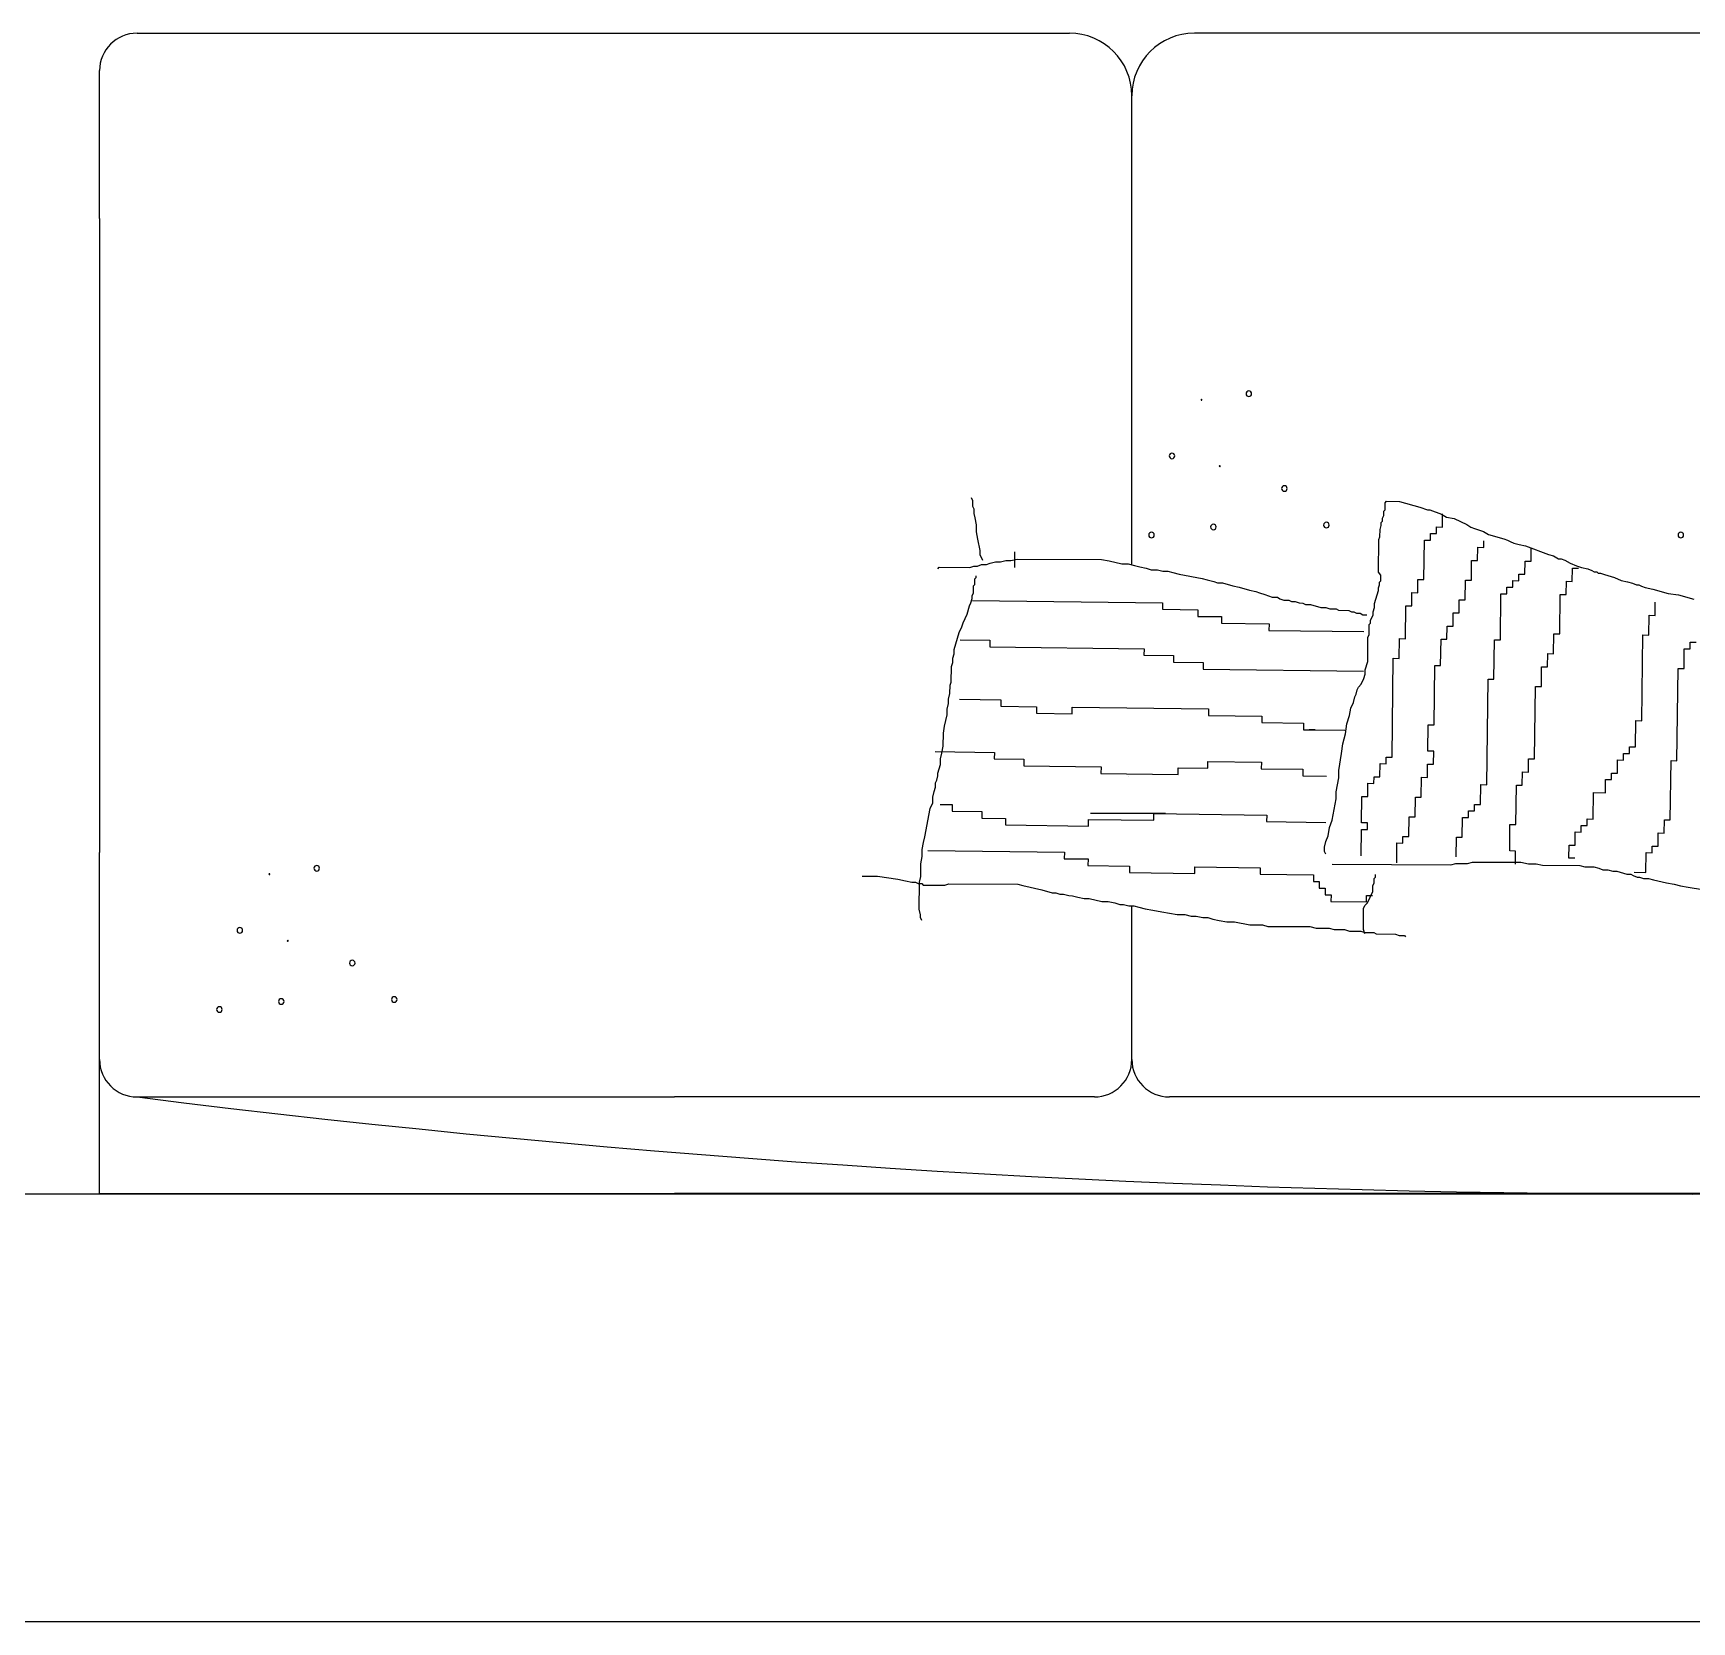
# Model space of a CAD drawing. Header units: feet. Extents: x 15180 to 17114, y 6067 to 8094.
# Drawn here: x 16372.79 to 16411.57, y 6120.08 to 6157.22 of the extents above; entities that cross this region are included whole.
import ezdxf

# ---------------------------------------------------------------- set-up
doc = ezdxf.new("R2010")
doc.units = ezdxf.units.FT
doc.layers.add('freecads.com', color=7, linetype='Continuous')

msp = doc.modelspace()

# ---------------------------------------------------------------- linework, layer by layer
for p, q in [((16299.634, 6130.084), (16449.055, 6130.084)), ((16641.642, 6120.084), (16322.82, 6120.084))]:
    msp.add_line(p, q)
at = {"layer": 'freecads.com', "ltscale": 2}
for p, q in [((16375.221, 6157.217), (16387.783, 6157.217)), ((16387.783, 6157.217), (16397.015, 6157.217)), ((16420.035, 6157.217), (16399.936, 6157.217)), ((16374.345, 6152.883), (16374.345, 6156.341)), ((16398.475, 6144.793), (16398.475, 6155.756)), ((16374.345, 6152.883), (16374.345, 6138.067)), ((16394.758, 6146.288), (16394.729, 6146.354)), ((16394.758, 6146.155), (16394.758, 6146.288)), ((16394.787, 6146.089), (16394.758, 6146.155)), ((16404.398, 6146.077), (16404.399, 6146.243)), ((16404.399, 6146.243), (16404.429, 6146.276)), ((16404.429, 6146.276), (16404.728, 6146.274)), ((16404.728, 6146.274), (16405.204, 6146.139)), ((16405.204, 6146.139), (16405.383, 6146.072)), ((16394.786, 6145.989), (16394.787, 6146.089)), ((16394.816, 6145.89), (16394.786, 6145.989)), ((16394.845, 6145.724), (16394.816, 6145.89)), ((16394.844, 6145.558), (16394.845, 6145.724)), ((16404.306, 6145.713), (16404.307, 6145.779)), ((16404.307, 6145.779), (16404.337, 6145.812)), ((16404.337, 6145.878), (16404.368, 6145.944)), ((16404.337, 6145.812), (16404.337, 6145.878)), ((16404.368, 6146.044), (16404.398, 6146.077)), ((16404.368, 6145.944), (16404.368, 6146.044)), ((16405.383, 6146.072), (16405.443, 6146.072)), ((16405.443, 6146.072), (16405.711, 6145.971)), ((16405.711, 6145.971), (16405.83, 6145.904)), ((16405.734, 6145.673), (16405.738, 6145.981)), ((16405.83, 6145.904), (16406.009, 6145.87)), ((16406.009, 6145.87), (16406.306, 6145.736)), ((16406.306, 6145.736), (16406.396, 6145.67)), ((16394.872, 6145.392), (16394.844, 6145.558)), ((16394.93, 6145.126), (16394.872, 6145.392)), ((16404.24, 6144.618), (16404.245, 6145.381)), ((16404.245, 6145.381), (16404.275, 6145.447)), ((16404.275, 6145.447), (16404.276, 6145.613)), ((16404.276, 6145.613), (16404.306, 6145.713)), ((16405.303, 6144.446), (16405.314, 6145.37)), ((16405.314, 6145.37), (16405.453, 6145.368)), ((16405.453, 6145.368), (16405.455, 6145.523)), ((16405.455, 6145.523), (16405.593, 6145.521)), ((16405.593, 6145.521), (16405.595, 6145.675)), ((16405.595, 6145.675), (16405.734, 6145.673)), ((16406.396, 6145.67), (16406.485, 6145.636)), ((16406.485, 6145.636), (16406.604, 6145.602)), ((16406.604, 6145.602), (16406.693, 6145.569)), ((16406.693, 6145.569), (16406.812, 6145.502)), ((16406.7, 6145.199), (16406.701, 6145.353)), ((16406.812, 6145.502), (16407.17, 6145.401)), ((16407.17, 6145.401), (16407.259, 6145.367)), ((16407.259, 6145.367), (16407.319, 6145.334)), ((16407.319, 6145.334), (16407.408, 6145.3)), ((16394.93, 6145.027), (16394.93, 6145.126)), ((16394.989, 6144.894), (16394.93, 6145.027)), ((16395.736, 6145.09), (16395.734, 6144.725)), ((16406.557, 6144.893), (16406.561, 6145.201)), ((16406.561, 6145.201), (16406.7, 6145.199)), ((16407.408, 6145.3), (16407.527, 6145.266)), ((16407.527, 6145.266), (16407.676, 6145.232)), ((16407.676, 6145.232), (16408.212, 6145.031)), ((16407.806, 6144.877), (16407.81, 6145.186)), ((16408.212, 6145.031), (16408.332, 6144.997)), ((16408.332, 6144.997), (16408.451, 6144.93)), ((16393.943, 6144.7), (16393.973, 6144.733)), ((16393.973, 6144.733), (16394.689, 6144.73)), ((16394.689, 6144.73), (16394.779, 6144.762)), ((16394.779, 6144.762), (16394.869, 6144.762)), ((16394.869, 6144.762), (16394.958, 6144.795)), ((16394.958, 6144.795), (16395.078, 6144.794)), ((16395.078, 6144.794), (16395.167, 6144.827)), ((16395.167, 6144.827), (16395.287, 6144.859)), ((16395.287, 6144.859), (16395.406, 6144.859)), ((16395.406, 6144.859), (16395.526, 6144.892)), ((16395.526, 6144.892), (16395.645, 6144.891)), ((16395.645, 6144.891), (16395.795, 6144.923)), ((16395.795, 6144.923), (16397.765, 6144.914)), ((16397.765, 6144.914), (16397.944, 6144.88)), ((16397.944, 6144.88), (16398.242, 6144.812)), ((16398.242, 6144.812), (16398.391, 6144.812)), ((16398.391, 6144.812), (16398.54, 6144.778)), ((16398.54, 6144.778), (16398.659, 6144.744)), ((16398.659, 6144.744), (16398.808, 6144.71)), ((16398.808, 6144.71), (16398.927, 6144.677)), ((16398.927, 6144.677), (16399.077, 6144.676)), ((16399.077, 6144.676), (16399.196, 6144.642)), ((16399.196, 6144.642), (16399.315, 6144.642)), ((16399.315, 6144.642), (16399.434, 6144.608)), ((16399.434, 6144.608), (16399.583, 6144.574)), ((16399.583, 6144.574), (16400.12, 6144.472)), ((16404.299, 6144.552), (16404.24, 6144.618)), ((16406.413, 6144.432), (16406.418, 6144.894)), ((16406.418, 6144.894), (16406.557, 6144.893)), ((16407.523, 6144.418), (16407.525, 6144.573)), ((16407.525, 6144.573), (16407.663, 6144.571)), ((16407.663, 6144.571), (16407.667, 6144.879)), ((16407.667, 6144.879), (16407.806, 6144.877)), ((16408.451, 6144.93), (16408.51, 6144.93)), ((16408.51, 6144.93), (16408.6, 6144.896)), ((16408.6, 6144.896), (16408.719, 6144.83)), ((16408.719, 6144.83), (16408.867, 6144.763)), ((16408.771, 6144.403), (16408.775, 6144.711)), ((16408.775, 6144.711), (16408.914, 6144.71)), ((16408.867, 6144.763), (16408.987, 6144.729)), ((16408.987, 6144.729), (16409.136, 6144.695)), ((16409.136, 6144.695), (16409.225, 6144.661)), ((16409.225, 6144.661), (16409.284, 6144.628)), ((16409.284, 6144.628), (16409.344, 6144.628)), ((16409.344, 6144.628), (16409.374, 6144.594)), ((16409.374, 6144.594), (16409.433, 6144.594)), ((16409.433, 6144.594), (16409.523, 6144.561)), ((16409.523, 6144.561), (16409.761, 6144.493)), ((16394.775, 6144.132), (16394.776, 6144.298)), ((16394.776, 6144.298), (16394.806, 6144.331)), ((16394.806, 6144.331), (16394.807, 6144.464)), ((16394.807, 6144.464), (16394.837, 6144.497)), ((16394.837, 6144.497), (16394.837, 6144.53)), ((16400.12, 6144.472), (16400.239, 6144.438)), ((16400.239, 6144.438), (16400.388, 6144.404)), ((16400.388, 6144.404), (16400.478, 6144.371)), ((16400.478, 6144.371), (16400.597, 6144.37)), ((16400.597, 6144.37), (16400.835, 6144.303)), ((16400.835, 6144.303), (16400.984, 6144.269)), ((16400.984, 6144.269), (16401.223, 6144.201)), ((16401.223, 6144.201), (16401.372, 6144.168)), ((16404.146, 6143.889), (16404.237, 6144.187)), ((16404.237, 6144.187), (16404.238, 6144.254)), ((16404.238, 6144.254), (16404.268, 6144.32)), ((16404.268, 6144.386), (16404.298, 6144.419)), ((16404.268, 6144.32), (16404.268, 6144.386)), ((16404.298, 6144.419), (16404.299, 6144.552)), ((16405.16, 6144.139), (16405.164, 6144.447)), ((16405.164, 6144.447), (16405.303, 6144.446)), ((16406.268, 6143.971), (16406.274, 6144.434)), ((16406.274, 6144.434), (16406.413, 6144.432)), ((16407.241, 6144.114), (16407.243, 6144.268)), ((16407.243, 6144.268), (16407.382, 6144.266)), ((16407.382, 6144.266), (16407.384, 6144.42)), ((16407.384, 6144.42), (16407.523, 6144.418)), ((16408.629, 6144.097), (16408.633, 6144.405)), ((16408.633, 6144.405), (16408.771, 6144.403)), ((16409.761, 6144.493), (16409.91, 6144.426)), ((16409.91, 6144.426), (16410.059, 6144.392)), ((16410.059, 6144.392), (16410.178, 6144.358)), ((16410.178, 6144.358), (16410.268, 6144.325)), ((16410.268, 6144.325), (16410.327, 6144.325)), ((16410.327, 6144.325), (16410.387, 6144.291)), ((16410.387, 6144.291), (16410.476, 6144.258)), ((16410.476, 6144.258), (16410.655, 6144.224)), ((16410.655, 6144.224), (16411.013, 6144.122)), ((16394.623, 6143.636), (16394.684, 6143.834)), ((16394.684, 6143.834), (16394.714, 6143.9)), ((16394.714, 6143.9), (16394.744, 6144)), ((16394.744, 6144), (16394.745, 6144.066)), ((16394.745, 6144.066), (16394.775, 6144.132)), ((16394.75, 6143.958), (16399.19, 6143.904)), ((16399.19, 6143.904), (16399.188, 6143.75)), ((16401.372, 6144.168), (16401.461, 6144.134)), ((16401.461, 6144.134), (16401.58, 6144.1)), ((16401.58, 6144.1), (16401.759, 6144.033)), ((16401.759, 6144.033), (16401.878, 6144.033)), ((16401.878, 6144.033), (16401.938, 6143.999)), ((16401.938, 6143.999), (16402.027, 6143.966)), ((16402.027, 6143.966), (16402.147, 6143.965)), ((16402.147, 6143.965), (16402.206, 6143.932)), ((16402.206, 6143.932), (16402.296, 6143.931)), ((16402.296, 6143.931), (16402.385, 6143.898)), ((16402.385, 6143.898), (16402.475, 6143.897)), ((16402.475, 6143.897), (16402.534, 6143.864)), ((16402.534, 6143.864), (16402.653, 6143.863)), ((16402.653, 6143.863), (16402.892, 6143.796)), ((16402.892, 6143.796), (16403.011, 6143.795)), ((16403.011, 6143.795), (16403.101, 6143.762)), ((16404.115, 6143.69), (16404.145, 6143.79)), ((16404.145, 6143.79), (16404.146, 6143.889)), ((16404.869, 6143.064), (16404.879, 6143.834)), ((16404.879, 6143.834), (16405.018, 6143.833)), ((16405.018, 6143.833), (16405.021, 6144.141)), ((16405.021, 6144.141), (16405.16, 6144.139)), ((16406.126, 6143.665), (16406.129, 6143.973)), ((16406.129, 6143.973), (16406.268, 6143.971)), ((16407.089, 6143.037), (16407.103, 6144.115)), ((16407.103, 6144.115), (16407.241, 6144.114)), ((16408.479, 6143.174), (16408.49, 6144.098)), ((16408.49, 6144.098), (16408.629, 6144.097)), ((16410.705, 6143.609), (16410.708, 6143.917)), ((16411.013, 6144.122), (16411.251, 6144.088)), ((16411.251, 6144.088), (16411.609, 6143.987)), ((16394.502, 6143.338), (16394.532, 6143.437)), ((16394.532, 6143.437), (16394.623, 6143.636)), ((16399.188, 6143.75), (16400.021, 6143.74)), ((16400.021, 6143.74), (16400.019, 6143.585)), ((16400.019, 6143.585), (16400.574, 6143.579)), ((16400.574, 6143.579), (16400.572, 6143.425)), ((16400.572, 6143.425), (16401.682, 6143.411)), ((16401.682, 6143.411), (16401.68, 6143.257)), ((16403.101, 6143.762), (16403.25, 6143.761)), ((16403.25, 6143.761), (16403.309, 6143.727)), ((16403.309, 6143.727), (16403.548, 6143.726)), ((16403.548, 6143.726), (16403.608, 6143.693)), ((16403.608, 6143.693), (16403.667, 6143.693)), ((16403.667, 6143.693), (16403.727, 6143.659)), ((16403.727, 6143.659), (16403.816, 6143.659)), ((16403.816, 6143.659), (16403.876, 6143.625)), ((16403.876, 6143.625), (16403.965, 6143.625)), ((16404.024, 6143.392), (16404.054, 6143.425)), ((16404.054, 6143.492), (16404.115, 6143.624)), ((16404.054, 6143.425), (16404.054, 6143.492)), ((16404.115, 6143.624), (16404.115, 6143.69)), ((16405.983, 6143.358), (16405.987, 6143.667)), ((16405.987, 6143.667), (16406.126, 6143.665)), ((16410.56, 6143.148), (16410.566, 6143.611)), ((16410.566, 6143.611), (16410.705, 6143.609)), ((16394.319, 6142.808), (16394.441, 6143.205)), ((16394.441, 6143.205), (16394.502, 6143.338)), ((16394.461, 6143.037), (16395.155, 6143.028)), ((16395.155, 6143.028), (16395.153, 6142.874)), ((16401.68, 6143.257), (16403.9, 6143.23)), ((16403.988, 6142.53), (16403.992, 6143.094)), ((16403.992, 6143.094), (16404.022, 6143.16)), ((16404.022, 6143.16), (16404.024, 6143.392)), ((16404.725, 6142.603), (16404.731, 6143.066)), ((16404.731, 6143.066), (16404.869, 6143.064)), ((16405.694, 6142.437), (16405.702, 6143.054)), ((16405.702, 6143.054), (16405.841, 6143.052)), ((16405.841, 6143.052), (16405.844, 6143.36)), ((16405.844, 6143.36), (16405.983, 6143.358)), ((16406.939, 6142.114), (16406.951, 6143.038)), ((16406.951, 6143.038), (16407.089, 6143.037)), ((16408.334, 6142.713), (16408.34, 6143.176)), ((16408.34, 6143.176), (16408.479, 6143.174)), ((16410.397, 6141.147), (16410.421, 6143.15)), ((16410.421, 6143.15), (16410.56, 6143.148)), ((16394.288, 6142.609), (16394.319, 6142.708)), ((16394.319, 6142.708), (16394.319, 6142.808)), ((16395.153, 6142.874), (16398.76, 6142.83)), ((16398.76, 6142.83), (16398.759, 6142.676)), ((16398.759, 6142.676), (16399.452, 6142.668)), ((16399.452, 6142.668), (16399.45, 6142.514)), ((16408.192, 6142.407), (16408.196, 6142.715)), ((16408.196, 6142.715), (16408.334, 6142.713)), ((16411.383, 6142.368), (16411.389, 6142.83)), ((16411.389, 6142.83), (16411.528, 6142.828)), ((16411.528, 6142.828), (16411.53, 6142.982)), ((16411.53, 6142.982), (16411.668, 6142.981)), ((16394.255, 6142.045), (16394.257, 6142.41)), ((16394.257, 6142.41), (16394.288, 6142.51)), ((16394.288, 6142.51), (16394.288, 6142.609)), ((16399.45, 6142.514), (16400.144, 6142.505)), ((16400.144, 6142.505), (16400.142, 6142.351)), ((16400.142, 6142.351), (16403.889, 6142.305)), ((16403.896, 6142.133), (16403.927, 6142.232)), ((16403.927, 6142.232), (16403.928, 6142.332)), ((16403.928, 6142.332), (16403.988, 6142.53)), ((16404.558, 6140.294), (16404.586, 6142.605)), ((16404.586, 6142.605), (16404.725, 6142.603)), ((16405.539, 6141.052), (16405.556, 6142.439)), ((16405.556, 6142.439), (16405.694, 6142.437)), ((16408.048, 6141.946), (16408.053, 6142.409)), ((16408.053, 6142.409), (16408.192, 6142.407)), ((16411.218, 6140.212), (16411.245, 6142.37)), ((16411.245, 6142.37), (16411.383, 6142.368)), ((16394.223, 6141.78), (16394.225, 6141.979)), ((16394.225, 6141.979), (16394.255, 6142.045)), ((16403.715, 6141.769), (16403.746, 6141.868)), ((16403.746, 6141.868), (16403.776, 6141.934)), ((16403.776, 6141.934), (16403.836, 6142)), ((16403.836, 6142), (16403.896, 6142.133)), ((16406.771, 6139.65), (16406.801, 6142.116)), ((16406.801, 6142.116), (16406.939, 6142.114)), ((16407.888, 6140.253), (16407.909, 6141.948)), ((16407.909, 6141.948), (16408.048, 6141.946)), ((16394.162, 6141.416), (16394.192, 6141.548)), ((16394.192, 6141.548), (16394.193, 6141.648)), ((16394.193, 6141.648), (16394.223, 6141.78)), ((16394.444, 6141.65), (16395.415, 6141.638)), ((16395.415, 6141.638), (16395.413, 6141.484)), ((16395.413, 6141.484), (16396.246, 6141.474)), ((16396.246, 6141.474), (16396.244, 6141.32)), ((16397.077, 6141.31), (16397.078, 6141.464)), ((16397.078, 6141.464), (16400.27, 6141.425)), ((16403.594, 6141.438), (16403.654, 6141.57)), ((16403.654, 6141.57), (16403.685, 6141.703)), ((16403.685, 6141.703), (16403.715, 6141.769)), ((16394.099, 6141.018), (16394.161, 6141.283)), ((16394.161, 6141.283), (16394.162, 6141.416)), ((16396.244, 6141.32), (16397.077, 6141.31)), ((16400.27, 6141.425), (16400.268, 6141.271)), ((16400.268, 6141.271), (16401.517, 6141.255)), ((16401.517, 6141.255), (16401.515, 6141.101)), ((16401.515, 6141.101), (16402.486, 6141.089)), ((16402.486, 6141.089), (16402.484, 6140.935)), ((16403.471, 6140.841), (16403.502, 6141.073)), ((16403.502, 6141.073), (16403.563, 6141.272)), ((16403.563, 6141.272), (16403.594, 6141.438)), ((16410.251, 6140.532), (16410.258, 6141.149)), ((16410.258, 6141.149), (16410.397, 6141.147)), ((16394.067, 6140.554), (16394.069, 6140.852)), ((16394.069, 6140.852), (16394.099, 6141.018)), ((16402.484, 6140.935), (16402.762, 6140.932)), ((16402.623, 6140.934), (16403.455, 6140.924)), ((16402.762, 6140.932), (16402.623, 6140.934)), ((16403.41, 6140.609), (16403.471, 6140.841)), ((16405.392, 6140.438), (16405.4, 6141.054)), ((16405.4, 6141.054), (16405.539, 6141.052)), ((16393.874, 6140.424), (16395.261, 6140.407)), ((16394.005, 6140.256), (16394.036, 6140.388)), ((16394.036, 6140.388), (16394.067, 6140.554)), ((16395.261, 6140.407), (16395.26, 6140.253)), ((16403.316, 6139.98), (16403.378, 6140.377)), ((16403.378, 6140.377), (16403.41, 6140.609)), ((16404.417, 6140.141), (16404.419, 6140.295)), ((16404.419, 6140.295), (16404.558, 6140.294)), ((16405.531, 6140.436), (16405.392, 6140.438)), ((16405.527, 6140.128), (16405.531, 6140.436)), ((16409.969, 6140.227), (16409.971, 6140.382)), ((16409.971, 6140.382), (16410.11, 6140.38)), ((16410.11, 6140.38), (16410.112, 6140.534)), ((16410.112, 6140.534), (16410.251, 6140.532)), ((16393.943, 6139.924), (16394.004, 6140.123)), ((16393.943, 6139.858), (16393.943, 6139.924)), ((16394.004, 6140.123), (16394.005, 6140.256)), ((16395.26, 6140.253), (16395.953, 6140.245)), ((16395.953, 6140.245), (16395.951, 6140.091)), ((16395.951, 6140.091), (16397.755, 6140.068)), ((16397.755, 6140.068), (16397.753, 6139.914)), ((16397.753, 6139.914), (16399.557, 6139.892)), ((16399.557, 6139.892), (16399.559, 6140.046)), ((16399.559, 6140.046), (16400.253, 6140.038)), ((16400.253, 6140.038), (16400.255, 6140.192)), ((16400.255, 6140.192), (16401.504, 6140.177)), ((16401.504, 6140.177), (16401.502, 6140.023)), ((16401.502, 6140.023), (16402.473, 6140.011)), ((16402.473, 6140.011), (16402.471, 6139.857)), ((16403.315, 6139.814), (16403.316, 6139.98)), ((16404.275, 6139.835), (16404.279, 6140.143)), ((16404.279, 6140.143), (16404.417, 6140.141)), ((16405.385, 6139.821), (16405.389, 6140.129)), ((16405.389, 6140.129), (16405.527, 6140.128)), ((16407.603, 6139.64), (16407.607, 6139.948)), ((16407.607, 6139.948), (16407.746, 6139.946)), ((16407.746, 6139.946), (16407.749, 6140.255)), ((16407.749, 6140.255), (16407.888, 6140.253)), ((16409.686, 6139.769), (16409.688, 6139.923)), ((16409.688, 6139.923), (16409.827, 6139.921)), ((16409.827, 6139.921), (16409.831, 6140.229)), ((16409.831, 6140.229), (16409.969, 6140.227)), ((16411.062, 6138.827), (16411.079, 6140.214)), ((16411.079, 6140.214), (16411.218, 6140.212)), ((16393.851, 6139.494), (16393.882, 6139.593)), ((16393.882, 6139.692), (16393.913, 6139.759)), ((16393.882, 6139.593), (16393.882, 6139.692)), ((16393.913, 6139.759), (16393.943, 6139.858)), ((16398.388, 6139.852), (16398.388, 6139.852)), ((16402.471, 6139.857), (16403.026, 6139.85)), ((16403.253, 6139.483), (16403.315, 6139.814)), ((16403.992, 6139.376), (16403.995, 6139.684)), ((16403.995, 6139.684), (16404.134, 6139.682)), ((16404.134, 6139.682), (16404.136, 6139.836)), ((16404.136, 6139.836), (16404.275, 6139.835)), ((16405.24, 6139.361), (16405.246, 6139.823)), ((16405.246, 6139.823), (16405.385, 6139.821)), ((16406.626, 6139.19), (16406.632, 6139.652)), ((16406.632, 6139.652), (16406.771, 6139.65)), ((16407.453, 6138.717), (16407.464, 6139.642)), ((16407.464, 6139.642), (16407.603, 6139.64)), ((16409.544, 6139.462), (16409.547, 6139.77)), ((16409.547, 6139.77), (16409.686, 6139.769)), ((16393.759, 6139.096), (16393.82, 6139.228)), ((16393.82, 6139.228), (16393.821, 6139.361)), ((16393.821, 6139.361), (16393.851, 6139.494)), ((16393.998, 6139.19), (16394.275, 6139.186)), ((16394.275, 6139.186), (16394.273, 6139.032)), ((16403.16, 6138.82), (16403.252, 6139.317)), ((16403.252, 6139.317), (16403.253, 6139.483)), ((16403.845, 6138.761), (16403.853, 6139.378)), ((16403.853, 6139.378), (16403.992, 6139.376)), ((16405.096, 6138.9), (16405.102, 6139.362)), ((16405.102, 6139.362), (16405.24, 6139.361)), ((16406.485, 6139.037), (16406.487, 6139.191)), ((16406.487, 6139.191), (16406.626, 6139.19)), ((16409.259, 6138.849), (16409.266, 6139.466)), ((16409.266, 6139.466), (16409.544, 6139.462)), ((16393.636, 6138.433), (16393.759, 6139.096)), ((16394.273, 6139.032), (16394.967, 6139.024)), ((16394.967, 6139.024), (16394.965, 6138.87)), ((16394.965, 6138.87), (16395.52, 6138.863)), ((16395.52, 6138.863), (16395.518, 6138.709)), ((16397.461, 6138.685), (16397.463, 6138.839)), ((16397.463, 6138.839), (16398.989, 6138.82)), ((16399.264, 6138.976), (16397.511, 6138.976)), ((16398.989, 6138.82), (16398.991, 6138.975)), ((16398.991, 6138.975), (16401.627, 6138.942)), ((16401.627, 6138.942), (16401.625, 6138.788)), ((16401.625, 6138.788), (16403.013, 6138.771)), ((16403.099, 6138.654), (16403.16, 6138.82)), ((16403.984, 6138.759), (16403.845, 6138.761)), ((16403.982, 6138.605), (16403.984, 6138.759)), ((16404.952, 6138.439), (16404.957, 6138.902)), ((16404.957, 6138.902), (16405.096, 6138.9)), ((16406.2, 6138.424), (16406.206, 6138.886)), ((16406.206, 6138.886), (16406.345, 6138.885)), ((16406.345, 6138.885), (16406.347, 6139.039)), ((16406.347, 6139.039), (16406.485, 6139.037)), ((16409.118, 6138.697), (16409.12, 6138.851)), ((16409.12, 6138.851), (16409.259, 6138.849)), ((16410.92, 6138.521), (16410.924, 6138.829)), ((16410.924, 6138.829), (16411.062, 6138.827)), ((16393.605, 6138.301), (16393.636, 6138.433)), ((16395.518, 6138.709), (16397.461, 6138.685)), ((16403.008, 6138.323), (16403.068, 6138.455)), ((16403.068, 6138.455), (16403.099, 6138.654)), ((16403.836, 6137.991), (16403.844, 6138.607)), ((16403.844, 6138.607), (16403.982, 6138.605)), ((16404.811, 6138.287), (16404.813, 6138.441)), ((16404.813, 6138.441), (16404.952, 6138.439)), ((16406.056, 6137.964), (16406.062, 6138.426)), ((16406.062, 6138.426), (16406.2, 6138.424)), ((16407.307, 6138.102), (16407.314, 6138.719)), ((16407.314, 6138.719), (16407.453, 6138.717)), ((16408.835, 6138.238), (16408.839, 6138.546)), ((16408.839, 6138.546), (16408.977, 6138.544)), ((16408.977, 6138.544), (16408.979, 6138.698)), ((16408.979, 6138.698), (16409.118, 6138.697)), ((16410.777, 6138.214), (16410.781, 6138.522)), ((16410.781, 6138.522), (16410.92, 6138.521)), ((16374.345, 6133.228), (16374.345, 6138.067)), ((16393.542, 6137.804), (16393.573, 6137.969)), ((16393.573, 6137.969), (16393.574, 6138.135)), ((16393.574, 6138.135), (16393.605, 6138.301)), ((16393.707, 6138.114), (16396.898, 6138.075)), ((16396.898, 6138.075), (16396.896, 6137.921)), ((16402.976, 6138.091), (16402.977, 6138.191)), ((16403.006, 6138.025), (16402.976, 6138.091)), ((16402.977, 6138.191), (16403.008, 6138.323)), ((16404.667, 6137.826), (16404.672, 6138.289)), ((16404.672, 6138.289), (16404.811, 6138.287)), ((16407.445, 6138.101), (16407.307, 6138.102)), ((16407.442, 6137.793), (16407.445, 6138.101)), ((16408.692, 6137.931), (16408.696, 6138.24)), ((16408.696, 6138.24), (16408.835, 6138.238)), ((16410.492, 6137.601), (16410.498, 6138.063)), ((16410.498, 6138.063), (16410.637, 6138.062)), ((16410.637, 6138.062), (16410.639, 6138.216)), ((16410.639, 6138.216), (16410.777, 6138.214)), ((16393.541, 6137.505), (16393.542, 6137.804)), ((16396.896, 6137.921), (16397.451, 6137.915)), ((16397.451, 6137.915), (16397.45, 6137.761)), ((16397.45, 6137.761), (16398.421, 6137.749)), ((16398.421, 6137.749), (16398.419, 6137.595)), ((16398.419, 6137.595), (16399.945, 6137.576)), ((16399.945, 6137.576), (16399.947, 6137.73)), ((16399.947, 6137.73), (16401.473, 6137.711)), ((16401.473, 6137.711), (16401.472, 6137.557)), ((16403.154, 6137.792), (16405.929, 6137.779)), ((16405.929, 6137.779), (16406.049, 6137.811)), ((16406.049, 6137.811), (16406.318, 6137.81)), ((16406.318, 6137.81), (16406.437, 6137.843)), ((16406.437, 6137.843), (16407.571, 6137.837)), ((16407.571, 6137.837), (16407.75, 6137.803)), ((16407.75, 6137.803), (16407.929, 6137.802)), ((16407.929, 6137.802), (16408.078, 6137.769)), ((16408.078, 6137.769), (16408.944, 6137.765)), ((16408.831, 6137.93), (16408.692, 6137.931)), ((16408.944, 6137.765), (16409.063, 6137.731)), ((16409.063, 6137.731), (16409.272, 6137.73)), ((16409.272, 6137.73), (16409.391, 6137.696)), ((16409.391, 6137.696), (16409.481, 6137.663)), ((16409.481, 6137.663), (16409.6, 6137.662)), ((16409.6, 6137.662), (16409.719, 6137.628)), ((16409.719, 6137.628), (16409.809, 6137.628)), ((16409.809, 6137.628), (16410.047, 6137.56)), ((16410.215, 6137.605), (16410.492, 6137.601)), ((16392.168, 6137.512), (16392.526, 6137.51)), ((16392.526, 6137.51), (16393.003, 6137.441)), ((16393.003, 6137.441), (16393.182, 6137.407)), ((16393.182, 6137.407), (16393.331, 6137.374)), ((16393.331, 6137.374), (16393.42, 6137.373)), ((16393.42, 6137.373), (16393.48, 6137.34)), ((16393.48, 6137.34), (16393.569, 6137.339)), ((16393.506, 6136.743), (16393.51, 6137.373)), ((16393.51, 6137.373), (16393.541, 6137.505)), ((16393.569, 6137.339), (16393.599, 6137.306)), ((16393.599, 6137.306), (16394.106, 6137.304)), ((16394.106, 6137.304), (16394.196, 6137.336)), ((16394.196, 6137.336), (16395.808, 6137.329)), ((16395.808, 6137.329), (16395.927, 6137.295)), ((16395.927, 6137.295), (16396.374, 6137.193)), ((16396.374, 6137.193), (16396.613, 6137.126)), ((16401.472, 6137.557), (16402.72, 6137.542)), ((16402.72, 6137.542), (16402.718, 6137.388)), ((16402.718, 6137.388), (16402.857, 6137.386)), ((16402.857, 6137.386), (16402.855, 6137.232)), ((16402.855, 6137.232), (16402.994, 6137.23)), ((16402.994, 6137.23), (16402.992, 6137.076)), ((16404.105, 6137.157), (16404.106, 6137.29)), ((16404.106, 6137.29), (16404.136, 6137.356)), ((16404.136, 6137.455), (16404.167, 6137.489)), ((16404.136, 6137.356), (16404.136, 6137.455)), ((16404.167, 6137.489), (16404.167, 6137.555)), ((16410.047, 6137.56), (16410.137, 6137.56)), ((16410.137, 6137.56), (16410.196, 6137.527)), ((16410.196, 6137.527), (16410.285, 6137.493)), ((16410.285, 6137.493), (16410.345, 6137.493)), ((16410.345, 6137.493), (16410.434, 6137.459)), ((16410.434, 6137.459), (16410.554, 6137.459)), ((16410.554, 6137.459), (16410.673, 6137.425)), ((16410.673, 6137.425), (16410.971, 6137.357)), ((16410.971, 6137.357), (16411.15, 6137.323)), ((16411.15, 6137.323), (16411.299, 6137.289)), ((16411.299, 6137.289), (16411.478, 6137.255)), ((16411.478, 6137.255), (16412.104, 6137.153)), ((16396.613, 6137.126), (16396.702, 6137.126)), ((16396.702, 6137.126), (16396.792, 6137.092)), ((16396.792, 6137.092), (16396.881, 6137.092)), ((16396.881, 6137.092), (16397, 6137.058)), ((16397, 6137.058), (16397.09, 6137.057)), ((16397.09, 6137.057), (16397.209, 6137.024)), ((16397.209, 6137.024), (16397.358, 6136.99)), ((16397.358, 6136.99), (16397.477, 6136.989)), ((16397.477, 6136.989), (16397.775, 6136.922)), ((16397.775, 6136.922), (16397.925, 6136.921)), ((16397.925, 6136.921), (16398.074, 6136.887)), ((16398.074, 6136.887), (16398.193, 6136.853)), ((16398.193, 6136.853), (16398.282, 6136.853)), ((16398.282, 6136.853), (16398.402, 6136.819)), ((16398.402, 6136.819), (16398.521, 6136.819)), ((16398.475, 6133.228), (16398.475, 6136.819)), ((16398.521, 6136.819), (16398.64, 6136.785)), ((16402.992, 6137.076), (16403.131, 6137.075)), ((16403.131, 6137.075), (16403.129, 6136.921)), ((16403.129, 6136.921), (16403.962, 6136.91)), ((16403.893, 6136.76), (16403.924, 6136.826)), ((16403.924, 6136.826), (16403.984, 6136.892)), ((16403.962, 6136.91), (16403.963, 6137.064)), ((16403.963, 6137.064), (16404.102, 6137.063)), ((16403.984, 6136.892), (16404.105, 6137.157)), ((16393.535, 6136.61), (16393.506, 6136.743)), ((16393.535, 6136.543), (16393.535, 6136.61)), ((16393.564, 6136.477), (16393.535, 6136.543)), ((16398.64, 6136.785), (16398.789, 6136.751)), ((16398.789, 6136.751), (16398.968, 6136.717)), ((16398.968, 6136.717), (16399.177, 6136.683)), ((16399.177, 6136.683), (16399.535, 6136.615)), ((16399.535, 6136.615), (16399.714, 6136.614)), ((16399.714, 6136.614), (16399.863, 6136.58)), ((16399.863, 6136.58), (16399.982, 6136.58)), ((16399.982, 6136.58), (16400.131, 6136.546)), ((16400.131, 6136.546), (16400.251, 6136.545)), ((16400.251, 6136.545), (16400.37, 6136.511)), ((16400.37, 6136.511), (16400.519, 6136.478)), ((16400.519, 6136.478), (16400.698, 6136.444)), ((16400.698, 6136.444), (16400.877, 6136.443)), ((16400.877, 6136.443), (16401.235, 6136.375)), ((16403.89, 6136.263), (16403.893, 6136.76)), ((16401.235, 6136.375), (16401.533, 6136.373)), ((16401.533, 6136.373), (16401.652, 6136.34)), ((16401.652, 6136.34), (16402.637, 6136.335)), ((16402.637, 6136.335), (16402.786, 6136.301)), ((16402.786, 6136.301), (16403.085, 6136.3)), ((16403.085, 6136.3), (16403.204, 6136.266)), ((16403.204, 6136.266), (16403.443, 6136.265)), ((16403.443, 6136.265), (16403.562, 6136.231)), ((16403.562, 6136.231), (16403.83, 6136.23)), ((16403.83, 6136.23), (16403.92, 6136.196)), ((16403.92, 6136.163), (16403.89, 6136.263)), ((16403.92, 6136.196), (16404.129, 6136.195)), ((16404.129, 6136.195), (16404.188, 6136.162)), ((16404.188, 6136.162), (16404.636, 6136.16)), ((16404.636, 6136.16), (16404.725, 6136.126)), ((16404.725, 6136.126), (16404.845, 6136.126)), ((16404.845, 6136.126), (16404.874, 6136.092)), ((16374.345, 6130.096), (16374.345, 6133.228)), ((16375.221, 6132.352), (16387.783, 6132.352)), ((16397.599, 6132.352), (16387.783, 6132.352)), ((16420.62, 6132.352), (16399.352, 6132.352)), ((16374.345, 6130.096), (16387.783, 6130.096)), ((16447.747, 6130.096), (16387.783, 6130.096))]:
    msp.add_line(p, q, dxfattribs=at)
for centre, radius, start, end in [((16375.221, 6156.341), 0.876, 90, 180), ((16397.015, 6155.756), 1.461, 0, 90), ((16399.936, 6155.756), 1.461, 90, 180), ((16401.211, 6148.789), 0.0649, 90, 270), ((16401.211, 6148.789), 0.0649, 270, 90), ((16400.104, 6148.65), 0.0108, 90, 270), ((16400.104, 6148.65), 0.0108, 270, 90), ((16399.413, 6147.336), 0.0649, 90, 270), ((16399.413, 6147.336), 0.0649, 270, 90), ((16400.531, 6147.094), 0.0108, 90, 270), ((16400.531, 6147.094), 0.0108, 270, 90), ((16402.041, 6146.574), 0.0649, 90, 270), ((16402.041, 6146.574), 0.0649, 270, 90), ((16400.381, 6145.675), 0.0649, 90, 270), ((16400.381, 6145.675), 0.0649, 270, 90), ((16403.023, 6145.72), 0.0649, 90, 270), ((16403.023, 6145.72), 0.0649, 270, 90), ((16398.934, 6145.486), 0.0649, 90, 270), ((16398.934, 6145.486), 0.0649, 270, 90), ((16411.309, 6145.486), 0.0649, 90, 270), ((16411.309, 6145.486), 0.0649, 270, 90), ((16379.422, 6137.698), 0.0649, 90, 270), ((16379.422, 6137.698), 0.0649, 270, 90), ((16378.316, 6137.56), 0.0108, 90, 270), ((16378.316, 6137.56), 0.0108, 270, 90), ((16377.624, 6136.245), 0.0649, 90, 270), ((16377.624, 6136.245), 0.0649, 270, 90), ((16378.743, 6136.003), 0.0108, 90, 270), ((16378.743, 6136.003), 0.0108, 270, 90), ((16380.252, 6135.483), 0.0649, 90, 270), ((16380.252, 6135.483), 0.0649, 270, 90), ((16378.592, 6134.584), 0.0649, 90, 270), ((16378.592, 6134.584), 0.0649, 270, 90), ((16381.234, 6134.629), 0.0649, 90, 270), ((16381.234, 6134.629), 0.0649, 270, 90), ((16377.146, 6134.395), 0.0649, 90, 270), ((16377.146, 6134.395), 0.0649, 270, 90), ((16375.221, 6133.228), 0.876, 180, 270), ((16397.599, 6133.228), 0.876, 270, 0), ((16399.352, 6133.228), 0.876, 180, 270), ((16411.717, 6424.808), 294.725, 262.88673, 276.63201)]:
    msp.add_arc(centre, radius, start, end, dxfattribs=at)

doc.saveas('drawing.dxf')
